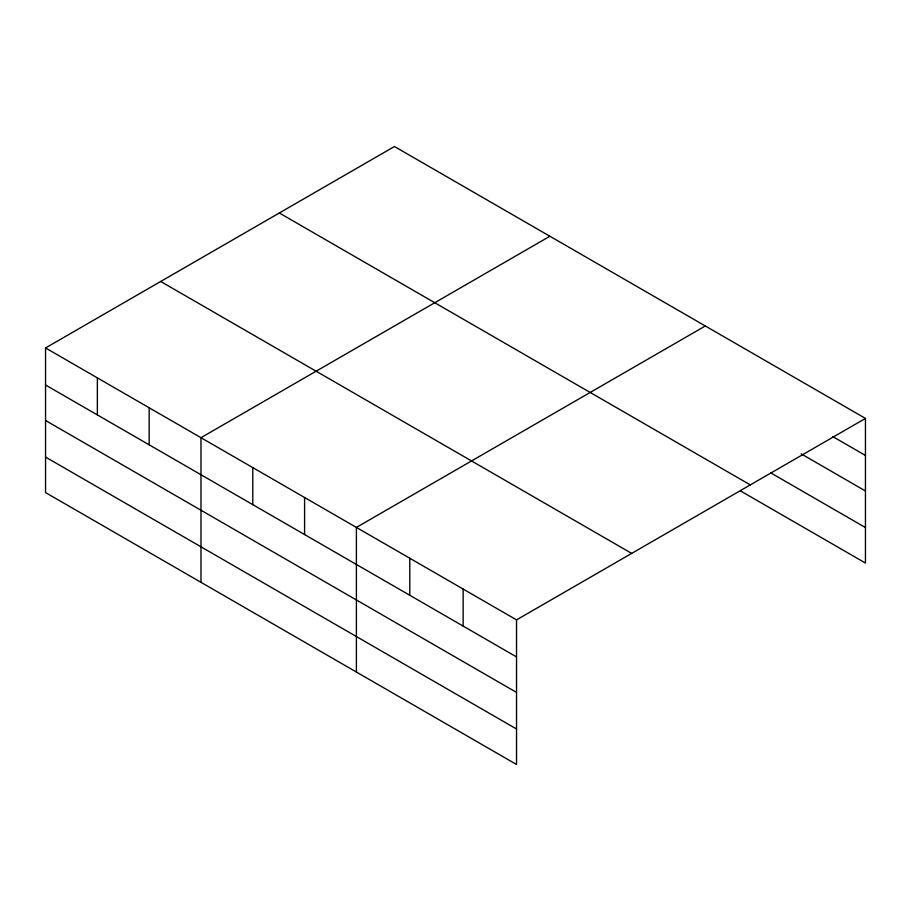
<?xml version="1.0" encoding="UTF-8"?>
<svg xmlns="http://www.w3.org/2000/svg" width="911" height="911" viewBox="0 0 911 911"><rect width="100%" height="100%" fill="white"/><g stroke="black" fill="none" stroke-linecap="round" stroke-linejoin="round"><path stroke-width="1.37" d="M516.537 692.417L516.537 619.879L45.55 347.956L45.55 492.578L516.537 764.488L516.537 692.417L45.55 420.495M740.495 490.904L865.45 563.044L865.45 418.422L394.463 146.512L45.55 347.956M549.891 236.245L200.978 437.69L200.978 582.3M705.319 325.979L356.395 527.423L356.395 672.033M516.537 619.879L865.45 418.422M832.7 436.551L865.45 455.466M801.156 453.849L865.45 490.972M770.82 472.911L865.45 527.549M279.324 212.992L750.311 484.903M160.689 281.476L631.676 553.398M45.55 385L516.537 656.911M45.55 457.071L516.537 728.994M463.152 589.053L463.152 626.096M409.779 558.238L409.779 595.282M304.593 497.508L304.593 534.552M252.78 467.605L252.78 504.637M149.165 407.775L149.165 444.819M97.363 377.871L97.363 414.904"/></g></svg>
